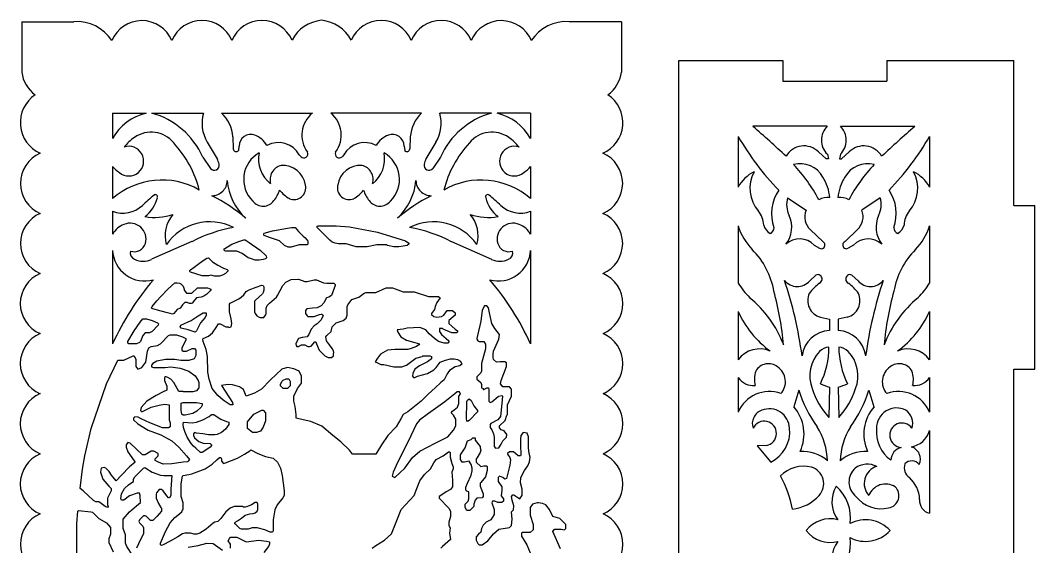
# Model space of a CAD drawing. Extents: x 0 to 464, y 1 to 302.
# Drawn here: x 0.7 to 195, y 101.1 to 201.8 of the extents above; entities that cross this region are included whole.
import ezdxf

# ---------------------------------------------------------------- set-up
doc = ezdxf.new("R2010")
doc.units = 0
doc.layers.get('0').update_dxf_attribs({"linetype": 'CONTINUOUS'})

msp = doc.modelspace()

# ---------------------------------------------------------------- linework, layer by layer
at = {"color": 3}
for p, q in [((0.94, 201.53), (10.94, 201.53)), ((0.94, 201.53), (0.94, 201.53)), ((0.94, 201.53), (0.94, 201.53)), ((0.94, 201.53), (0.94, 191.84)), ((115.82, 201.53), (105.83, 201.53)), ((115.82, 201.53), (115.82, 201.53)), ((115.82, 201.53), (115.82, 201.53)), ((115.82, 201.53), (115.82, 191.84)), ((126.79, 14.13), (126.79, 194.13)), ((126.79, 194.13), (146.76, 194.13)), ((146.76, 194.13), (146.76, 190.13)), ((166.68, 194.13), (190.99, 194.13)), ((166.68, 194.13), (166.68, 190.13)), ((190.99, 166.37), (190.99, 194.13)), ((146.76, 190.13), (166.68, 190.13)), ((18.35, 184.03), (24.77, 184.03)), ((18.35, 184.03), (18.35, 179.18)), ((25.85, 184.03), (35.76, 184.03)), ((39.23, 184.03), (56.63, 184.03)), ((77.53, 184.03), (60.14, 184.03)), ((90.91, 184.03), (81.01, 184.03)), ((98.41, 184.03), (92, 184.03)), ((98.41, 184.03), (98.41, 179.18)), ((155.25, 181.51), (141.01, 181.51)), ((157.78, 181.51), (172.02, 181.51)), ((41.39, 179.5), (41.47, 177.19)), ((75.38, 179.5), (75.29, 177.19)), ((138.18, 179.58), (138.18, 169.89)), ((174.85, 179.58), (174.85, 169.89)), ((36.47, 178.49), (38.41, 175.31)), ((42.56, 177.73), (42.46, 176.88)), ((74.2, 177.73), (74.3, 176.88)), ((80.3, 178.49), (78.36, 175.31)), ((35.61, 175.61), (37.09, 173.41)), ((54.1, 176.05), (54.45, 175.67)), ((62.66, 176.05), (62.32, 175.67)), ((81.15, 175.61), (79.68, 173.41)), ((153.58, 176.6), (155.07, 175.28)), ((155.46, 175.27), (155.07, 175.28)), ((155.27, 176.19), (155.46, 175.27)), ((157.77, 176.19), (157.57, 175.27)), ((157.57, 175.27), (157.97, 175.28)), ((159.46, 176.6), (157.97, 175.28)), ((18.35, 173.84), (18.35, 167.66)), ((98.41, 173.84), (98.41, 167.66)), ((147.65, 167.83), (151.18, 165.47)), ((165.39, 167.83), (161.85, 165.47)), ((18.35, 165.28), (18.35, 160.85)), ((98.41, 165.28), (98.41, 160.85)), ((190.99, 166.37), (194.99, 166.37)), ((194.99, 135.05), (194.99, 166.37)), ((138.18, 162.43), (138.18, 151.51)), ((152.05, 161.7), (154.38, 159.46)), ((160.98, 161.7), (158.66, 159.46)), ((174.85, 162.43), (174.85, 151.51)), ((33.52, 159.43), (25.8, 156.05)), ((83.25, 159.43), (90.96, 156.05)), ((18.35, 157.77), (18.35, 139.87)), ((98.41, 157.77), (98.41, 139.87)), ((152.76, 158.78), (153.75, 158.16)), ((160.27, 158.78), (159.28, 158.16)), ((151.89, 151.96), (153.05, 153.03)), ((161.14, 151.96), (159.98, 153.03)), ((138.18, 146.09), (138.18, 136.84)), ((174.85, 146.09), (174.85, 136.84)), ((153.94, 144.99), (155.69, 144.59)), ((155.69, 144.59), (155.69, 142.42)), ((159.09, 144.99), (157.34, 144.59)), ((157.34, 144.59), (157.34, 142.42)), ((190.99, 73.21), (190.99, 135.05)), ((190.99, 135.05), (194.99, 135.05)), ((138.18, 133.45), (138.18, 126.78)), ((174.85, 133.45), (174.85, 126.78)), ((149.82, 131.01), (148.83, 127.85)), ((155.71, 131.58), (155.57, 125.77)), ((157.32, 131.58), (157.46, 125.77)), ((163.22, 131.01), (164.2, 127.85)), ((174.85, 123.29), (174.85, 107.47)), ((143.58, 120.43), (141.8, 120.38)), ((141.8, 120.38), (144.42, 117.22))]:
    msp.add_line(p, q, dxfattribs=at)
for points in [[(47.41, 161.03), (48.97, 161.48), (51.86, 162.03), (52.64, 162.14), (53.3, 162.14), (53.97, 161.36), (54.86, 160.47), (55.19, 160.25), (55.64, 159.7), (55.75, 159.56), (55.75, 158.92), (55.64, 158.81), (54.08, 158.81), (52.53, 158.36), (51.97, 158.36), (51.3, 158.7), (50.3, 159.58), (48.41, 160.25), (47.41, 160.59), (47.3, 160.7), (47.3, 160.92), (47.41, 161.03)], [(57.53, 162.37), (57.75, 162.48), (61.2, 162.48), (63.76, 162.25), (69.1, 161.25), (74.44, 159.58), (75.1, 159.14), (75.1, 158.92), (74.77, 158.7), (73.99, 158.58), (73.21, 158.47), (72.21, 158.47), (70.99, 158.7), (70.88, 158.81), (68.99, 158.81), (67.1, 158.47), (64.98, 158.47), (63.09, 159.03), (61.65, 159.03), (60.98, 159.14), (60.42, 159.36), (59.98, 159.7), (57.64, 162.03), (57.53, 162.14), (57.53, 162.37)], [(39.85, 158.14), (41.18, 158.92), (42.51, 159.47), (43.52, 159.81), (43.74, 159.81), (44.52, 159.25), (44.96, 158.92), (45.96, 158.25), (46.63, 157.81), (47.74, 156.69), (47.85, 156.36), (47.63, 156.14), (47.19, 156.03), (46.41, 155.91), (45.63, 155.91), (44.96, 156.14), (44.29, 156.36), (43.18, 157.14), (42.18, 157.58), (40.07, 157.58), (39.85, 157.69), (39.73, 157.81), (39.73, 158.03), (39.85, 158.14)], [(33.28, 154.02), (33.95, 154.58), (34.73, 155.14), (35.73, 155.8), (36.4, 156.25), (36.73, 156.36), (37.51, 155.58), (38.51, 154.91), (39.62, 154.36), (40.29, 154.13), (40.4, 153.97), (40.4, 153.8), (39.96, 153.36), (39.4, 153.02), (38.84, 152.8), (37.84, 152.8), (37.18, 153.02), (36.73, 152.91), (35.51, 152.91), (33.28, 153.58), (33.17, 153.69), (33.17, 153.91), (33.28, 154.02)], [(25.94, 147.02), (26.83, 148.13), (27.61, 148.91), (28.95, 150.35), (30.28, 151.58), (30.72, 151.58), (31.17, 151.47), (31.39, 151.35), (31.84, 150.91), (32.06, 150.35), (32.06, 150.13), (32.5, 149.57), (33.51, 149.57), (34.62, 150.58), (36.51, 150.58), (37.18, 150.35), (37.18, 150.24), (37.06, 150.02), (36.4, 149.35), (35.84, 149.02), (35.29, 148.8), (34.4, 148.68), (34.06, 148.24), (33.62, 147.68), (33.39, 147.57), (33.06, 147.57), (32.62, 147.79), (32.17, 147.79), (31.73, 147.35), (31.28, 146.68), (30.72, 146.46), (30.06, 145.68), (29.84, 145.57), (29.39, 145.68), (28.61, 145.9), (26.94, 146.35), (26.05, 146.57), (25.83, 146.68), (25.83, 146.79), (25.94, 147.02)], [(35.73, 140.9), (36.73, 141.34), (37.51, 142.01), (38.18, 143.01), (38.62, 143.68), (38.96, 143.68), (40.07, 143.12), (40.51, 143.12), (40.62, 143.01), (41.07, 143.12), (41.18, 143.79), (41.07, 144.68), (40.74, 146.02), (40.74, 147.46), (40.85, 147.68), (42.51, 148.46), (42.96, 148.8), (43.52, 149.24), (43.96, 149.91), (44.52, 150.24), (45.85, 150.69), (46.96, 151.13), (47.19, 151.02), (47.3, 150.8), (47.3, 150.13), (47.19, 149.69), (47.08, 149.46), (45.74, 148.24), (45.52, 148.02), (45.52, 146.02), (45.63, 145.68), (45.96, 145.24), (46.41, 145.01), (46.63, 144.9), (47.3, 144.9), (47.63, 145.35), (47.74, 145.68), (47.74, 146.68), (47.97, 147.24), (48.41, 147.68), (49.74, 148.8), (49.97, 149.13), (50.97, 151.02), (51.52, 151.69), (52.41, 152.13), (52.53, 152.19), (53.97, 152.24), (55.19, 151.8), (55.64, 151.8), (56.97, 152.13), (57.42, 152.13), (58.75, 151.58), (59.42, 151.47), (60.76, 151.47), (60.98, 151.24), (60.98, 151.02), (60.31, 149.13), (59.76, 148.8), (59.31, 148.68), (58.98, 148.13), (58.87, 147.79), (58.31, 147.13), (57.53, 146.79), (56.64, 146.68), (55.53, 146.57), (55.31, 146.24), (55.31, 145.68), (55.64, 145.24), (55.75, 145.13), (56.97, 145.13), (57.98, 145.46), (58.31, 145.57), (58.42, 145.57), (58.64, 145.35), (58.7, 145.29), (58.31, 144.46), (57.53, 143.68), (56.97, 143.35), (56.42, 142.68), (55.97, 141.68), (55.64, 141.23), (54.64, 141.12), (53.97, 140.9), (53.64, 140.34), (53.42, 139.9), (53.53, 139.56), (53.64, 139.34), (53.97, 139.34), (54.53, 139.68), (55.19, 139.68), (55.75, 139.34), (56.08, 139.34), (56.42, 139.45), (57.09, 140.23), (57.28, 140.23), (57.42, 139.9), (57.93, 138.67), (58.53, 138.01), (58.98, 137.56), (59.64, 137.23), (60.31, 137.23), (60.64, 137.56), (60.64, 137.9), (60.76, 138.23), (60.64, 138.56), (60.42, 139.01), (59.87, 139.68), (59.31, 140.45), (59.2, 141.23), (59.42, 141.46), (60.2, 142.23), (60.42, 143.12), (61.2, 143.9), (62.54, 144.35)], [(62.54, 144.35), (63.09, 144.79), (63.31, 145.35), (63.31, 147.02), (63.43, 147.35), (64.2, 148.35), (65.54, 148.8), (66.54, 149.57), (66.87, 149.69), (68.76, 149.69), (70.77, 150.58), (71.99, 150.58), (73.99, 149.8), (76.11, 149.8), (78.89, 148.91), (80.78, 148.91), (81.11, 148.68), (80.44, 147.79), (80.11, 147.02), (80, 146.46), (79.44, 145.68), (79.44, 145.46), (79.89, 145.13), (80.44, 145.01), (81.33, 145.13), (81.78, 145.35), (82.45, 146.24), (83.45, 146.24), (84, 145.79), (84, 145.35), (82.78, 144.35), (82.78, 143.79), (83.34, 143.23), (84, 142.68), (84.45, 142.34), (84.45, 142.12), (84.22, 142.01), (83.34, 142.01), (81.67, 142.68), (81.56, 142.79), (81, 142.79), (81, 142.23), (81.33, 141.68), (82.22, 140.9), (82.78, 140.45), (82.78, 140.23), (82.56, 140.01), (81.89, 140.01), (80.78, 140.34), (80, 140.9), (79, 141.79), (78.33, 142.57), (77.22, 143.01), (74.77, 142.9), (73.99, 142.68), (72.88, 142.57), (72.99, 142.12), (73.55, 141.24), (74.66, 140.57), (76.23, 140.12), (77.11, 139.9), (77, 139.68), (76.55, 139.34), (75.55, 139.01), (74.88, 138.79), (72.43, 138.79), (70.99, 138.67), (69.65, 137.9), (69.1, 137.12), (68.62, 136.45), (69.1, 136.23), (69.72, 135.94), (70.32, 135.89), (72.21, 135.45), (73.77, 135.45), (74.66, 135.78), (76.44, 137.12), (77.66, 137.45), (77.77, 137.56), (79.11, 137.56), (79.44, 137.45), (79.44, 137.01), (78.66, 136.45), (77.11, 135.67), (76.22, 135), (75.88, 134.23), (75.77, 133.67), (75.99, 133.45), (76.22, 133.45), (76.77, 133.67), (78.66, 134.23), (79.89, 134.89), (80.33, 135.34), (81.11, 136.34), (82.11, 136.78), (83.11, 137.01), (83.78, 137.01), (84.45, 136.89), (85, 136.56), (85.23, 136), (84.89, 135.67), (84, 135.45), (82.89, 134.78), (82.45, 134.11), (81.89, 133), (81.22, 132.45), (80.11, 131.44), (78.77, 130.22), (77.44, 128.89), (74.88, 126.88), (73.99, 126.33), (73.55, 125.55), (72.66, 123.99), (71.1, 122.32), (69.88, 120.54), (68.76, 118.76), (64.32, 118.76), (63.76, 119.54), (62.09, 121.1), (60.53, 122.32), (58.42, 124.1), (56.31, 124.99), (54.86, 125.33), (53.53, 125.66), (53.53, 126.33), (53.3, 127.89), (53.08, 128.89), (53.08, 129.89), (53.75, 131.33), (54.53, 132.34), (54.53, 133.67), (54.08, 134.67), (53.08, 135.12), (51.86, 135.34), (50.75, 135), (48.63, 133), (46.85, 131.22), (45.52, 130.44), (43.96, 129.89), (43.4, 131.11), (42.63, 131.67), (41.29, 132), (40.4, 132.11), (39.18, 131.89), (41.29, 128.66), (41.4, 128.22), (40.85, 128.22), (39.51, 129.11), (38.51, 130), (37.4, 131.33), (36.84, 133.11), (36.62, 134.45), (36.51, 137.45), (36.29, 138.79), (35.73, 140.34), (35.62, 140.79), (35.73, 140.9)], [(31.39, 143.46), (33.39, 144.35), (34.73, 145.24), (35.73, 145.79), (36.18, 145.79), (36.29, 145.79), (36.29, 145.35), (36.06, 144.9), (35.17, 143.9), (34.4, 142.34), (34.17, 142.12), (32.84, 142.57), (31.5, 142.9), (31.28, 143.12), (31.39, 143.46)], [(90.68, 124.44), (90.68, 123.88), (91.01, 123.44), (91.34, 122.66), (91.45, 121.99), (91.45, 121.1), (91.45, 120.21), (91.68, 119.88), (92.34, 119.99), (92.79, 120.66), (93.12, 121.32), (93.79, 121.99), (93.79, 122.21), (93.9, 122.32), (93.9, 122.55), (93.35, 123.21), (92.79, 123.44), (92.46, 123.77), (92.46, 124.21), (93.57, 125.22), (93.9, 126.22), (94.01, 126.33), (94.01, 128.22), (94.79, 129.89), (94.79, 131.22), (94.35, 131.67), (93.12, 131.67), (92.68, 132.22), (92.79, 132.89), (93.79, 135.56), (93.79, 136.23), (93.46, 136.45), (92.57, 136.45), (91.9, 136.34), (91.34, 136.89), (91.23, 137.23), (91.23, 137.9), (91.34, 138.45), (92.34, 140.79), (92.46, 141.68), (91.57, 142.79), (91.01, 143.79), (90.56, 145.79), (90.34, 146.79), (90.01, 147.13), (89.56, 147.13), (89.12, 146.35), (88.9, 144.24), (88.23, 141.46), (88.12, 140.9), (88.12, 140.79), (88.34, 140.45), (88.56, 140.34), (89.45, 140.34), (89.79, 139.79), (89.79, 138.9), (89.01, 136.12), (89.01, 134.67), (88.9, 134.34), (88.12, 133.56), (88.12, 133.11), (88.9, 132.45), (89.01, 132.11), (89.01, 131.44), (89.34, 131.33), (89.34, 131.11), (89.45, 131.11), (90.01, 131.44), (90.34, 131.44), (90.45, 131.22), (90.45, 130.33), (90.45, 128.89), (90.68, 128.66), (91.01, 128.78), (92.23, 129.78), (92.34, 129.89), (92.9, 130), (93.01, 129.89), (92.9, 128.44), (92.68, 125.99), (92.12, 125.33), (90.79, 124.66), (90.68, 124.44)], [(21.27, 140.34), (22.49, 142.34), (23.61, 144.01), (24.16, 144.68), (24.83, 144.68), (25.94, 144.35), (26.94, 143.9), (27.17, 143.68), (27.05, 143.46), (25.94, 142.23), (25.39, 142.01), (24.61, 142.01), (24.16, 141.46), (23.72, 140.34), (23.5, 140.12), (22.94, 139.9), (21.49, 139.9), (21.27, 140.01), (21.27, 140.34)], [(12.15, 112.2), (12.6, 115.87), (13.04, 118.43), (14.26, 123.66), (17.16, 132.22), (19.38, 136.78), (20.49, 136.78), (22.27, 137.56), (22.49, 137.56), (22.83, 136.89), (22.83, 135.56), (23.16, 135), (23.94, 135.34), (24.72, 136.34), (25.05, 138.45), (25.27, 139.12), (25.72, 139.34), (26.94, 139.56), (27.5, 139.9), (29.06, 141.46), (29.39, 141.57), (30.61, 141.57), (31.73, 141.23), (32.39, 140.9), (32.39, 140.57), (31.61, 139.12), (31.61, 138.67), (31.84, 138.45), (32.5, 138.45), (33.62, 139.01), (34.06, 139.01), (34.28, 138.67), (34.28, 137.67), (33.95, 137.01), (32.95, 136.67), (31.39, 136.67), (30.28, 136.89), (28.5, 136.89), (26.83, 136.56), (26.05, 136.12), (25.83, 135.78), (25.83, 135.45), (26.16, 135.34), (28.39, 135.34), (29.5, 135.45), (31.28, 135.23), (32.95, 134.67), (34.17, 133.78), (34.73, 132.89), (34.84, 132.45), (34.84, 131.44), (34.4, 130.89), (33.73, 130.67), (31.95, 130.67), (31.84, 130.78), (31.06, 130.78), (30.72, 131.33), (30.06, 132.45), (29.5, 133.11), (28.95, 133.45), (28.61, 133.56), (28.5, 133.56), (28.28, 133.45), (28.28, 132.89), (28.72, 131.78), (28.72, 131), (28.06, 130.67), (26.72, 130), (24.94, 128.89), (23.83, 127.66), (23.72, 127.11), (23.94, 126.88), (24.72, 127.22), (25.72, 127.77), (27.28, 128.11), (28.28, 128.33), (29.17, 128.22), (29.17, 125.33), (29.39, 124.77), (29.39, 123.99), (29.06, 123.77), (27.94, 123.77), (25.5, 124.77), (23.83, 125.55), (23.27, 125.81), (22.61, 125.88), (22.38, 125.66), (22.38, 125.33), (23.16, 124.55), (25.16, 123.33), (27.61, 122.44), (29.72, 121.32), (31.06, 120.1), (32.5, 118.43), (33.06, 117.76), (32.84, 117.43), (32.73, 117.32), (31.84, 117.21), (29.68, 116.94), (28.06, 116.87), (27.17, 117.21), (26.5, 117.54), (26.5, 117.88), (27.05, 118.43), (27.05, 118.88), (26.28, 119.32), (25.72, 119.32), (24.61, 118.65), (24.05, 118.65), (21.72, 120.88), (21.27, 120.99), (20.94, 120.54), (20.94, 120.1), (21.27, 119.21), (22.05, 118.1), (22.61, 117.32), (22.68, 117.21), (21.6, 116.32), (20.05, 114.76), (19.05, 113.65), (18.16, 114.76), (17.71, 115.43), (17.04, 116.1), (16.71, 116.21), (16.15, 116.1), (16.04, 115.32), (16.49, 113.98), (17.6, 112.65), (18.05, 112.2), (18.05, 111.76), (17.6, 110.87), (17.38, 110.31), (17.38, 109.09), (17.49, 108.75), (17.38, 108.53), (16.93, 108.75), (15.93, 109.53), (15.71, 109.64), (15.15, 109.64), (14.71, 109.87), (12.71, 111.76), (12.15, 112.2)], [(50.51, 132.11), (50.78, 132.65), (51.05, 132.91), (51.58, 133.18), (52.11, 133.18), (52.38, 132.65), (52.38, 131.85), (51.85, 131.31), (51.05, 131.31), (50.51, 131.85), (50.51, 132.11)], [(71.88, 114.54), (72.43, 114.32), (74.33, 116.1), (75.77, 118.1), (77.22, 119.32), (80.11, 120.88), (82.56, 122.1), (83.67, 123.33), (84.11, 124.21), (84.11, 125.44), (83.67, 126.22), (83.22, 126.66), (83.45, 127), (84.45, 127.77), (84.67, 128.44), (84.67, 129.89), (85, 130.22), (84.78, 130.67), (84.34, 130.67), (83.89, 130.33), (82, 128.78), (78.89, 126.55), (77.11, 125.28), (76.55, 124.55), (74.99, 121.21), (72.99, 117.32), (72.1, 115.32), (71.88, 114.54)], [(31.84, 128.66), (34.4, 128.66), (35.51, 128.44), (35.51, 128.11), (35.29, 127.77), (34.51, 127), (33.73, 126.55), (32.28, 126.22), (31.84, 126.22), (31.61, 126.44), (31.5, 127.11), (31.5, 128.55), (31.84, 128.66)], [(86.12, 125.44), (86.23, 128.78), (86.34, 129.11), (86.67, 129.33), (87.01, 129), (87.56, 128), (88.23, 127.11), (88.23, 126.88), (86.67, 125.22), (86.34, 124.99), (86.23, 125.22), (86.12, 125.44)], [(31.95, 124.88), (33.62, 124.77), (34.4, 124.88), (35.62, 125.33), (36.84, 125.99), (37.29, 126.33), (37.73, 126.33), (38.4, 125.88), (39.07, 125.44), (40.18, 124.99), (40.62, 124.88), (40.62, 124.44), (39.96, 123.55), (39.18, 122.88), (38.4, 122.55), (37.95, 122.44), (36.73, 122.44), (35.62, 122.66), (34.4, 122.77), (34.06, 122.88), (33.84, 122.66), (33.84, 122.32), (34.06, 121.88), (34.84, 121.21), (35.73, 120.88), (37.06, 120.77), (37.29, 120.54), (37.29, 120.43), (37.06, 120.1), (36.4, 119.65), (35.51, 119.1), (35.17, 119.1), (34.28, 119.88), (33.84, 120.32), (33.39, 120.77), (32.62, 121.99), (32.17, 123.1), (31.95, 123.88), (31.84, 124.44), (31.95, 124.88)], [(44.19, 124.92), (45.43, 126.41), (46.92, 127.15), (47.17, 127.15), (47.66, 126.66), (47.66, 125.17), (47.17, 123.92), (46.67, 123.18), (45.92, 122.93), (45.18, 122.93), (44.19, 123.68), (44.19, 124.92)], [(89.12, 101.41), (90.23, 102.19), (91.34, 103.53), (92.34, 104.42), (94.35, 104.75), (94.79, 105.08), (94.9, 106.31), (94.79, 107.75), (95.13, 108.09), (95.24, 108.87), (94.9, 109.98), (94.79, 110.65), (95.01, 110.98), (95.24, 110.98), (96.35, 110.2), (96.57, 110.53), (96.79, 110.87), (96.79, 112.09), (96.46, 113.26), (96.57, 114.32), (97.24, 115.65), (97.91, 116.54), (98.24, 117.32), (98.35, 118.21), (98.13, 118.88), (98.02, 119.99), (98.02, 121.1), (98.02, 122.1), (97.79, 122.77), (97.02, 122.88), (96.57, 122.32), (96.46, 121.66), (96.46, 120.54), (96.57, 118.65), (96.46, 118.43), (96.01, 118.43), (95.13, 119.21), (94.35, 119.21), (94.01, 118.88), (94.01, 118.76), (94.46, 118.1), (94.57, 117.65), (94.46, 116.65), (93.79, 114.09), (93.46, 113.98), (93.12, 114.32), (92.79, 114.43), (92.46, 114.54), (92.23, 114.32), (92.23, 113.54), (92.9, 112.54), (92.9, 111.87), (92.79, 110.76), (93.23, 110.2), (93.23, 109.76), (92.9, 109.53), (92.12, 109.53), (91.57, 109.76), (91.12, 109.76), (91.01, 109.42), (91.45, 108.2), (91.45, 107.2), (90.79, 106.2), (89.9, 105.75), (89.34, 105.2), (89.01, 104.53), (88.9, 103.86), (88.45, 103.42), (88.01, 102.97), (88.01, 102.3), (88.34, 101.64), (88.56, 101.41), (89.12, 101.41)], [(86.56, 110.2), (86.56, 111.54), (86.23, 111.65), (86, 111.87), (86, 112.42), (86.34, 113.2), (87.01, 114.76), (87.23, 115.54), (87.23, 116.1), (87.01, 116.76), (86.67, 117.43), (85.78, 117.21), (85.34, 117.21), (85, 117.76), (85, 118.65), (85.89, 119.99), (86.34, 121.32), (87.01, 121.55), (87.34, 121.88), (87.78, 121.88), (87.78, 121.43), (88.79, 120.21), (88.79, 119.99), (88.9, 119.54), (88.79, 119.1), (88.12, 117.99), (88.01, 117.88), (88.01, 117.21), (88.9, 116.43), (89.45, 116.54), (90.01, 116.54), (90.12, 116.43), (90.12, 115.65), (89.79, 114.43), (88.9, 113.31), (88.79, 113.18), (88.79, 112.65), (89.34, 111.2), (89.34, 110.65), (89.12, 110.42), (88.12, 110.31), (87.78, 109.98), (87.56, 109.2), (87.56, 108.75), (86.78, 107.98), (86.23, 107.98), (85.89, 108.53), (85.89, 109.2), (86.45, 109.76), (86.56, 110.2)], [(27.5, 101.75), (28.5, 103.97), (29.39, 105.64), (30.28, 106.64), (30.84, 107.09), (31.61, 107.71), (31.73, 108.09), (31.84, 108.2), (31.84, 109.42), (31.5, 110.65), (31.5, 113.09), (31.73, 114.54), (31.84, 114.65), (32.95, 114.87), (33.51, 114.98), (36.06, 115.98), (37.4, 116.87), (38.29, 117.65), (38.84, 118.1), (39.07, 118.1), (39.18, 117.88), (39.18, 117.43), (39.62, 116.99), (39.96, 117.1), (42.29, 117.99), (43.63, 118.76), (44.63, 119.43), (44.8, 119.6), (46.19, 118.88), (47.63, 118.32), (49.08, 117.99), (49.97, 117.21), (50.52, 116.1), (50.86, 114.65), (51.19, 111.76), (51.19, 110.87), (50.97, 110.42), (49.86, 109.09), (49.41, 108.09), (49.08, 106.2), (49.08, 104.08), (48.97, 103.86), (48.52, 103.86), (47.52, 104.31), (46.07, 104.64), (45.07, 104.64), (44.29, 104.42), (43.07, 104.42), (42.74, 104.53), (41.96, 105.31), (41.74, 105.42), (41.85, 105.75), (42.29, 105.97), (43.07, 106.53), (43.74, 107.09), (44.63, 107.31), (45.3, 107.42), (45.63, 107.53), (46.07, 107.86), (46.19, 108.2), (46.19, 109.2), (46.07, 109.53), (45.63, 109.53), (44.96, 109.09), (44.18, 108.75), (43.74, 108.64), (43.4, 108.64), (43.29, 108.75), (41.63, 108.75), (40.85, 108.42), (40.07, 107.75), (39.07, 106.42), (38.51, 105.86), (37.95, 105.75), (37.62, 105.53), (36.29, 104.42), (35.06, 103.64), (34.51, 103.42), (33.95, 103.42), (33.28, 103.64), (32.17, 103.64), (31.73, 103.53), (30.84, 102.97), (29.39, 102.08), (28.06, 101.41), (27.72, 101.3), (27.5, 101.41), (27.5, 101.75)], [(68.1, 100.75), (68.76, 101.3), (70.43, 102.3), (71.77, 103.53), (72.77, 106.09), (73.66, 108.2), (76.11, 110.87), (76.66, 112.2), (77.22, 113.65), (78.11, 114.87), (79.22, 115.98), (79.89, 117.1), (80.33, 117.76), (81.67, 118.43), (82.67, 119.21), (82.89, 119.21), (83, 119.1), (83, 118.21), (83.34, 116.99), (83.56, 116.32), (83.56, 115.98), (83.34, 115.32), (83.45, 113.76), (83.45, 112.54), (83.11, 111.98), (82.22, 111.54), (81.22, 110.87), (80.89, 110.65), (80.89, 110.31), (82.78, 108.42), (83.11, 107.86), (83.11, 106.86), (82.78, 105.75), (82.78, 105.08), (83, 104.64), (82.89, 103.64), (83.11, 102.41), (81.56, 101.08), (81.22, 100.75)], [(22.16, 99.41), (21.05, 101.08), (20.83, 101.75), (20.83, 103.3), (20.38, 104.53), (20.38, 106.31), (21.6, 107.75), (22.94, 108.87), (23.72, 109.53), (23.61, 110.87), (23.5, 111.31), (23.05, 111.31), (21.6, 110.76), (20.49, 109.98), (20.05, 109.98), (19.94, 110.2), (20.05, 111.2), (20.6, 112.2), (21.38, 112.87), (22.05, 113.31), (22.38, 113.54), (22.38, 113.98), (22.61, 114.43), (24.27, 116.1), (24.5, 116.21), (24.72, 116.1), (25.94, 115.32), (27.5, 114.76), (28.17, 114.65), (29.72, 114.65), (29.5, 112.09), (29.5, 110.87), (29.28, 110.42), (29.06, 110.42), (28.72, 110.76), (28.06, 111.76), (27.72, 111.98), (27.28, 111.98), (26.77, 111.35), (26.72, 111.09), (26.72, 110.31), (27.17, 109.31), (27.61, 108.53), (27.72, 108.42), (27.72, 107.86), (26.83, 106.86), (26.05, 106.09), (25.61, 106.09), (24.83, 106.86), (24.61, 106.97), (24.27, 106.97), (23.5, 106.2), (23.38, 105.86), (23.5, 105.64), (24.16, 104.97), (24.27, 104.64), (24.27, 103.53), (23.72, 102.41), (22.94, 100.75)], [(104.13, 100.63), (102.69, 103.97), (103.02, 104.42), (104.25, 104.42), (104.91, 104.31), (105.14, 104.53), (105.14, 105.31), (104.02, 106.42), (102.69, 106.86), (102.02, 108.2), (101.35, 109.09), (100.69, 109.31), (99.91, 109.42), (99.69, 109.42), (98.8, 109.2), (98.35, 108.53), (98.35, 107.09), (98.91, 105.31), (98.91, 104.31), (98.35, 103.75), (96.79, 103.75), (96.68, 103.64), (96.68, 103.08), (97.68, 101.41), (98.35, 99.86)], [(11.48, 97.41), (11.48, 105.42), (11.71, 107.86), (11.82, 107.98), (14.15, 107.75), (14.49, 107.64), (15.71, 106.42), (17.16, 105.64), (17.93, 104.75), (17.93, 103.42), (17.6, 102.53), (17.6, 101.86), (18.49, 100.08)], [(32.84, 100.97), (34.73, 101.3), (36.4, 101.75), (37.62, 101.64), (39.4, 100.41)], [(40.96, 100.75), (40.96, 101.52), (40.51, 102.19), (40.74, 102.64), (40.96, 102.86), (42.18, 102.86), (43.96, 101.97), (45.41, 102.19), (46.3, 102.3), (47.85, 102.08), (48.41, 101.97), (48.41, 101.52), (48.19, 101.08), (47.3, 99.97)]]:
    msp.add_lwpolyline(points, dxfattribs=at)
for centre, radius, start, end in [((11.54, 193.63), 7.92, 32.788, 94.3975), ((23.96, 195.48), 6.25, 23.1421, 157.0615), ((35.46, 195.5), 6.25, 23.1421, 157.0615), ((46.97, 195.52), 6.25, 23.1421, 157.0615), ((59.07, 194.66), 7.17, 95.4875, 152.3829), ((57.7, 194.66), 7.17, 27.6171, 84.5125), ((69.8, 195.52), 6.25, 22.9385, 156.8579), ((81.3, 195.5), 6.25, 22.9385, 156.8579), ((92.81, 195.48), 6.25, 22.9385, 156.8579), ((105.22, 193.63), 7.92, 85.6025, 147.212), ((7.34, 192.74), 6.46, 188.0097, 233.8041), ((109.43, 192.74), 6.46, 306.1959, 351.9903), ((7.07, 182.2), 6.4, 123.6577, 246.246), ((109.69, 182.2), 6.4, 293.754, 56.3423), ((27.17, 174.2), 10.12, 103.7159, 150.534), ((21.77, 169.44), 15.16, 24.0279, 74.3691), ((42.46, 182.07), 6.98, 163.6685, 210.8882), ((34.48, 179), 6.92, 4.1319, 46.6924), ((59.99, 179.82), 5.39, 128.5761, 216.9612), ((56.77, 179.82), 5.39, 323.0388, 51.4239), ((82.28, 179), 6.92, 133.3076, 175.8681), ((74.31, 182.07), 6.98, 329.1118, 16.3315), ((95, 169.44), 15.16, 105.6309, 155.9721), ((89.6, 174.2), 10.12, 29.466, 76.2841), ((-0.38, 18.34), 215.9, 46.8165, 49.0889), ((157.83, 178.85), 3.7, 134.1557, 226.101), ((155.2, 178.85), 3.7, 313.899, 45.8443), ((313.42, 18.34), 215.9, 130.9111, 133.1835), ((27.54, 171.94), 8.96, 124.0592, 141.3014), ((25.75, 174.88), 5.52, 38.702, 125.8367), ((44.81, 177.7), 2.24, 69.8484, 179.2279), ((44.03, 175.62), 4.47, 29.7168, 69.7363), ((72.73, 175.62), 4.47, 110.2637, 150.2832), ((71.96, 177.7), 2.24, 0.7721, 110.1516), ((91.01, 174.88), 5.52, 54.1633, 141.298), ((89.23, 171.94), 8.96, 38.6986, 55.9408), ((183.17, 205.44), 51.89, 209.8895, 224.1564), ((129.86, 205.44), 51.89, 315.8436, 330.1105), ((21.46, 174.84), 2.84, 230.5398, 108.6807), ((14.63, 164.11), 20.98, 14.2904, 42.6488), ((42.02, 177.21), 0.548, 182.1397, 323.6124), ((50.11, 173.83), 4.57, 29.1349, 118.7575), ((66.65, 173.83), 4.57, 61.2425, 150.8651), ((74.74, 177.21), 0.548, 216.3876, 357.8603), ((102.13, 164.11), 20.98, 137.3512, 165.7096), ((95.31, 174.84), 2.84, 71.3193, 309.4602), ((150.78, 173.83), 3.93, 44.6951, 150.4059), ((162.25, 173.83), 3.93, 29.5941, 135.3049), ((6.96, 170.59), 6.26, 113.2288, 246.818), ((30.58, 172.19), 8.43, 14.1239, 21.7603), ((49.31, 171.34), 5.85, 119.6824, 225.2963), ((52.24, 175.24), 5.94, 168.594, 232.4686), ((54.97, 176.25), 0.779, 227.7142, 24.5294), ((61.79, 176.25), 0.779, 155.4706, 312.2858), ((64.53, 175.24), 5.94, 307.5314, 11.406), ((67.46, 171.34), 5.85, 314.7037, 60.3176), ((86.19, 172.19), 8.43, 158.2397, 165.8761), ((109.8, 170.59), 6.26, 293.1821, 66.7711), ((23.15, 177.75), 6.18, 219.1718, 235.5573), ((37.8, 174.07), 0.97, 222.9736, 10.5786), ((51.27, 171.32), 2.76, 103.4827, 196.6191), ((50.95, 169.63), 4.39, 8.2849, 94.322), ((65.81, 169.63), 4.39, 85.678, 171.7151), ((65.5, 171.32), 2.76, 343.3809, 76.5173), ((78.97, 174.07), 0.97, 169.4214, 317.0264), ((93.62, 177.75), 6.18, 304.4427, 320.8282), ((150.06, 169.39), 4.97, 28.9195, 104.8897), ((127.68, 153.87), 29.29, 27.6324, 43.9142), ((162.98, 169.39), 4.97, 75.1103, 151.0805), ((185.35, 153.87), 29.29, 136.0858, 152.3676), ((27.79, 156.97), 14.26, 59.7969, 131.4325), ((37.4, 171.13), 2.9, 269.1727, 0.0662), ((51.54, 172.16), 11.28, 185.254, 227), ((65.23, 172.16), 11.28, 313, 354.746), ((79.36, 171.13), 2.9, 179.9338, 270.8273), ((88.97, 156.97), 14.26, 48.5675, 120.2031), ((144.61, 166.23), 7.4, 117.1746, 150.3502), ((147.07, 169.66), 6.63, 151.6757, 221.2319), ((147.15, 167.15), 8.61, 4.6721, 32.5944), ((165.88, 167.15), 8.61, 147.4056, 175.3279), ((165.96, 169.66), 6.63, 318.7681, 28.3243), ((168.42, 166.23), 7.4, 29.6498, 62.8254), ((43.74, 171.58), 7, 322.1137, 340.7932), ((55.09, 172.87), 5.94, 217.0732, 241.1713), ((53.09, 169.75), 2.27, 247.5062, 13.1524), ((63.67, 169.75), 2.27, 166.8476, 292.4938), ((61.67, 172.87), 5.94, 298.8287, 322.9268), ((73.02, 171.58), 7, 199.2068, 217.8863), ((152.61, 164.82), 8.03, 146.1323, 199.6392), ((160.43, 164.82), 8.03, 340.3608, 33.8677), ((107.15, 74.12), 124.16, 130.6221, 132.011), ((20.71, 169.36), 6.41, 306.8934, 346.3382), ((26.54, 168.01), 0.423, 338.0785, 123.1108), ((23.73, 140.71), 30.7, 49.075, 63.6495), ((47.19, 168.8), 2.57, 219.0099, 323.8399), ((69.57, 168.8), 2.57, 216.1601, 320.9901), ((93.03, 140.71), 30.7, 116.3505, 130.925), ((90.22, 168.01), 0.423, 56.8892, 201.9215), ((96.05, 169.36), 6.41, 193.6618, 233.1066), ((9.62, 74.12), 124.16, 47.989, 49.3779), ((152.3, 166.53), 4.83, 164.361, 205.6644), ((155.27, 164.54), 3.35, 82.0966, 119.3304), ((157.76, 164.54), 3.35, 60.6696, 97.9034), ((160.74, 166.53), 4.83, 334.3356, 15.639), ((20.36, 170.21), 5.32, 247.8741, 313.9116), ((96.41, 170.21), 5.32, 226.0884, 292.1259), ((138.16, 162.32), 4.92, 3.3086, 37.0923), ((154.2, 164.18), 3.28, 156.8247, 229.0068), ((158.83, 164.18), 3.28, 310.9932, 23.1753), ((174.87, 162.32), 4.92, 142.9077, 176.6914), ((6.96, 159.09), 6.26, 113.1826, 246.5668), ((26.48, 174.79), 10.72, 259.6479, 288.6166), ((34.5, 160.6), 6.11, 138.7986, 196.3952), ((36.99, 153.06), 10.17, 63.5558, 145.0944), ((79.78, 153.06), 10.17, 34.9056, 116.4442), ((90.28, 174.79), 10.72, 251.3834, 280.3521), ((82.26, 160.6), 6.11, 343.6048, 41.2014), ((109.8, 159.09), 6.26, 293.4332, 66.8174), ((143.13, 162.2), 5.31, 322.1302, 24.993), ((169.9, 162.2), 5.31, 155.007, 217.8698), ((21.85, 159), 3.95, 109.4679, 152.0796), ((21.72, 159.94), 3.03, 343.5149, 113.2266), ((46.99, 133.16), 29.52, 100.6755, 117.1467), ((69.78, 133.16), 29.52, 62.8533, 79.3245), ((95.04, 159.94), 3.03, 66.7734, 196.4851), ((94.92, 159), 3.95, 27.9204, 70.5321), ((149.23, 165.99), 11.61, 197.8404, 224.0021), ((145.73, 163.35), 2.76, 195.5649, 238.4235), ((143.83, 162.13), 1.22, 292.0651, 359.9659), ((169.21, 162.13), 1.22, 180.0341, 247.9349), ((167.3, 163.35), 2.76, 301.5765, 344.4351), ((163.8, 165.99), 11.61, 315.9979, 342.1596), ((149.96, 156.07), 3.89, 44.0852, 132.6374), ((154.09, 158.8), 0.724, 242.3804, 66.4547), ((158.94, 158.8), 0.724, 113.5453, 297.6196), ((163.07, 156.07), 3.89, 47.3626, 135.9148), ((24.51, 158.07), 6.17, 182.8283, 285.4263), ((23.03, 157.26), 1.29, 163.2406, 248.3665), ((22.51, 159.72), 2.21, 251.0708, 343.1604), ((92.25, 158.07), 6.17, 254.5737, 357.1717), ((94.25, 159.72), 2.21, 196.8396, 288.9292), ((93.73, 157.26), 1.29, 291.6335, 16.7594), ((130.16, 147.26), 15.12, 10.1676, 44.8348), ((182.87, 147.26), 15.12, 135.1652, 169.8324), ((24.2, 159.43), 3.75, 244.0301, 295.369), ((92.57, 159.43), 3.75, 244.631, 295.9699), ((6.93, 147.59), 6.26, 113.182, 246.818), ((64.86, 118.9), 51.01, 139.3514, 155.7277), ((51.91, 118.9), 51.01, 24.2723, 40.6486), ((109.83, 147.59), 6.26, 293.182, 66.818), ((149.49, 153.98), 3.13, 218.6829, 319.827), ((71.46, 126.72), 79.71, 7.8387, 18.5092), ((153.42, 152.28), 0.837, 294.0096, 116.1128), ((159.61, 152.28), 0.837, 63.8872, 245.9904), ((163.54, 153.98), 3.13, 220.173, 321.3171), ((241.57, 126.72), 79.71, 161.4908, 172.1613), ((150.69, 159.05), 14.6, 211.0872, 225.0708), ((84.23, 133.63), 62.96, 5.51, 15.0109), ((160.19, 143.26), 10.46, 127.8973, 143.1952), ((152.85, 143.26), 10.46, 36.8048, 52.1027), ((228.8, 133.63), 62.96, 164.9891, 174.49), ((162.34, 159.05), 14.6, 314.9292, 328.9128), ((126.68, 131.94), 21.65, 20.9177, 50.7487), ((154.8, 148.17), 3.29, 155.5015, 254.8325), ((158.23, 148.17), 3.29, 285.1675, 24.4985), ((186.36, 131.94), 21.65, 129.2513, 159.0823), ((155.32, 153.68), 18.74, 203.8937, 234.0727), ((157.71, 153.68), 18.74, 305.9273, 336.1063), ((155.88, 136.93), 5.5, 92.0273, 173.0929), ((157.15, 136.93), 5.5, 6.9071, 87.9727), ((6.93, 136.09), 6.26, 113.182, 246.818), ((109.83, 136.09), 6.26, 293.182, 66.818), ((142.31, 133.78), 5.13, 66.8848, 143.4617), ((158.59, 133.77), 6.69, 135.9836, 201.4763), ((156, 136), 3.28, 97.7011, 132.7167), ((139.66, 139.24), 15.9, 333.7927, 0.0643), ((157.03, 136), 3.28, 47.2833, 82.2989), ((173.37, 139.24), 15.9, 179.9357, 206.2073), ((154.44, 133.77), 6.69, 338.5237, 44.0164), ((170.73, 133.78), 5.13, 36.5383, 113.1152), ((143.99, 133.31), 2.77, 50.9269, 151.4315), ((169.05, 133.31), 2.77, 28.5685, 129.0731), ((146, 133.05), 4.72, 160.361, 194.3023), ((143.81, 132.63), 3.43, 318.1573, 55.8402), ((169.22, 132.63), 3.43, 124.1598, 221.8427), ((167.03, 133.05), 4.72, 345.6977, 19.639), ((141.17, 135.49), 3.62, 214.4402, 274.1063), ((169.45, 173.08), 43.71, 249.2003, 251.6793), ((143.58, 173.08), 43.71, 288.3207, 290.7997), ((171.87, 135.49), 3.62, 265.8937, 325.5598), ((6.93, 124.59), 6.26, 113.182, 246.818), ((109.83, 124.59), 6.26, 293.182, 66.818), ((144.11, 124.34), 6.41, 69.4211, 157.6726), ((171.54, 137.5), 22.67, 196.6104, 216.5891), ((166.6, 135.85), 14.94, 197.6453, 222.4158), ((146.43, 135.85), 14.94, 317.5842, 342.3547), ((141.49, 137.5), 22.67, 323.4109, 343.3896), ((168.92, 124.34), 6.41, 22.3274, 110.5789), ((143.58, 124.61), 2.7, 108.5705, 199.3112), ((144.16, 123.58), 3.86, 1.948, 111.9001), ((142.89, 122.63), 7.91, 334.9413, 41.2979), ((170.15, 122.63), 7.91, 138.7021, 205.0587), ((168.54, 123.74), 3.86, 62.6683, 180.4172), ((168.7, 124.72), 2.93, 340.0691, 56.7788), ((143.17, 122.74), 2.35, 280.0707, 155.3918), ((169.54, 122.39), 2.33, 34.692, 267.175), ((141.55, 123.06), 6.51, 296.1788, 5.749), ((141.44, 116.8), 13.9, 2.7722, 31.1165), ((171.59, 116.8), 13.9, 148.8835, 177.2278), ((171.21, 123.01), 6.56, 173.8043, 234.8388), ((170.58, 124.52), 4.44, 279.3103, 343.8918), ((6.93, 113.08), 6.26, 113.182, 246.818), ((109.83, 113.08), 6.26, 293.182, 66.818), ((150.54, 112.09), 7.2, 48.3696, 93.8296), ((162.5, 112.09), 7.2, 86.1704, 131.6304), ((170.04, 117.52), 2.62, 103.5743, 177.3989), ((170.74, 117.84), 2.36, 332.909, 76.1801), ((162.93, 112.72), 4.11, 63.8865, 124.5734), ((172.2, 116.13), 2.2, 159.9438, 236.6759), ((171.44, 115.74), 1.73, 36.3531, 138.7673), ((150.75, 110.09), 6.35, 76.6152, 134.9484), ((151.27, 113.11), 3.3, 317.0397, 73.2601), ((163, 113.44), 3.59, 131.9606, 230.8994), ((165.78, 113.13), 3.45, 107.614, 221.7505), ((129.61, 104.87), 19.28, 10.0471, 30.2533), ((166.44, 109.58), 3.47, 58.1196, 158.8293), ((166.9, 109.84), 6.05, 2.4542, 47.4361), ((147.7, 116.23), 8.04, 276.37, 318.1112), ((162.01, 109.63), 5.86, 149.3349, 215.9745), ((151.72, 106.62), 7.97, 351.774, 48.8104), ((166.59, 110.83), 2.39, 279.9847, 45.1986), ((165.59, 114.53), 6.22, 218.5817, 283.0859), ((175.38, 109.85), 2.45, 174.3451, 257.4702), ((6.93, 101.58), 6.25, 113.1421, 180.5052), ((109.84, 101.58), 6.25, 359.4948, 66.8579), ((155.78, 100.64), 5.75, 74.9716, 142.5895), ((162.56, 99.79), 6.41, 42.6802, 117.4115), ((155.78, 107.63), 5.75, 217.4105, 285.0284), ((162.56, 108.48), 6.41, 242.5885, 317.3198), ((6.93, 101.47), 6.25, 179.4948, 246.8579), ((109.84, 101.47), 6.25, 293.1421, 0.5052), ((162.01, 98.63), 5.86, 144.0255, 210.6651), ((151.72, 101.65), 7.97, 311.1896, 8.226)]:
    msp.add_arc(centre, radius, start, end, dxfattribs=at)

doc.saveas('drawing.dxf')
